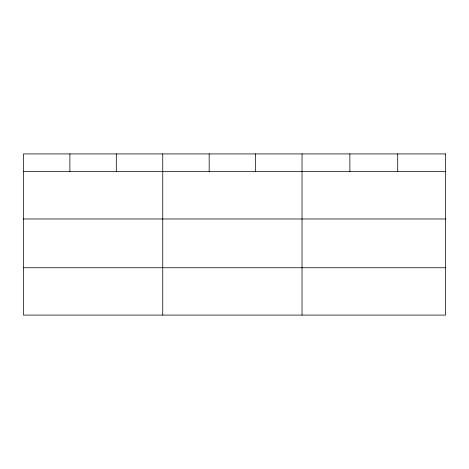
<?xml version="1.0" encoding="UTF-8"?>
<svg xmlns="http://www.w3.org/2000/svg" width="469" height="469" viewBox="0 0 469 469"><rect width="100%" height="100%" fill="white"/><g stroke="black" fill="none" stroke-linecap="round" stroke-linejoin="round"><path stroke-width="0.7" d="M23.45 171.654L445.55 171.654M23.45 218.988L445.55 218.988M23.45 267.752L445.55 267.752M397.712 153.914L397.712 171.654M349.874 153.914L349.874 171.654M302.036 153.914L302.036 315.086M255.605 153.914L255.605 171.654M209.174 153.914L209.174 171.654M162.743 153.914L162.743 315.086M116.312 153.914L116.312 171.654M69.881 153.914L69.881 171.654M445.55 153.914L23.45 153.914L23.45 315.086L445.55 315.086L445.55 153.914"/></g></svg>
